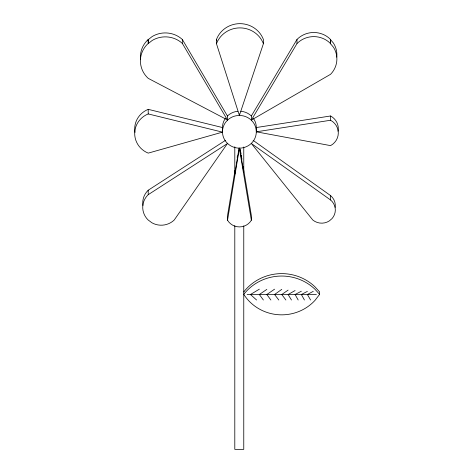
<?xml version="1.0" encoding="UTF-8"?>
<svg xmlns="http://www.w3.org/2000/svg" width="473" height="473" viewBox="0 0 473 473"><rect width="100%" height="100%" fill="white"/><g stroke="black" fill="none" stroke-linecap="round" stroke-linejoin="round"><path stroke-width="0.71" d="M235.022 170.298L227.531 215.605L227.531 220.217A13.699 13.232 0 0 0 239.444 226.91A13.699 13.232 0 0 0 251.352 220.217L251.352 215.605L243.199 166.738M237.156 157.373L237.381 156.013M234.797 173.786L239.036 148.161M227.531 220.217L239.391 148.144M239.391 115.43L263.402 43.711L263.402 39.472A25.004 24.153 0 0 0 239.935 23.65A25.004 24.153 0 0 0 216.468 39.472L216.468 43.711L239.391 115.43L239.391 113.958M251.352 120.237L251.352 115.98L296.985 39.472A23.124 22.337 0 0 1 329.669 38.609L333.477 43.138A23.124 22.337 0 0 1 336.77 57.138M296.985 43.587L251.352 120.095L330.562 74.302A23.124 22.337 0 0 0 333.477 47.253L329.669 42.73A23.124 22.337 0 0 0 296.985 43.587L296.985 39.472M319.618 294.36L315.13 300.231A44.515 42.996 0 0 1 243.766 294.36A47.406 45.792 0 0 1 314.787 289.05L319.618 294.36L319.618 291.936L314.787 286.62A47.406 45.792 0 0 0 243.766 291.936M330.467 39.561L330.562 43.788M281.778 289.352L274.577 294.513L278.804 300.018M288.116 290.097L281.778 294.513L285.893 300.018M274.577 289.174L266.831 294.513L270.893 300.018M266.831 289.387L259.346 294.513L263.384 300.018M142.917 205.471A18.471 17.844 0 0 1 148.215 190.223L225.621 140.262M148.215 194.675L227.424 143.55L174.182 220.057A18.471 17.844 0 0 1 151.868 222.765L148.061 219.91A18.471 17.844 0 0 1 148.215 194.675L148.215 190.223M259.346 289.163L250.465 294.513L256.585 300.018M295.087 290.558L288.116 294.513L291.463 300.018M313.268 291.338L307.397 294.513L310.59 300.018M301.354 291.22L295.087 294.513L298.185 300.018M307.397 291.368L301.354 294.513L304.429 300.018M222.464 132.133L148.215 153.122A21.971 21.226 0 0 1 134.687 133.528A21.971 21.226 0 0 1 148.215 113.934L148.215 109.346L222.464 127.539L222.464 132.133L148.215 113.934M253.256 118.167A16.922 16.348 0 0 1 256.313 127.539L330.562 115.98A15.006 14.497 0 0 1 338.077 131.228M256.313 131.813L330.562 120.254A15.006 14.497 0 0 1 338.313 132.943A15.006 14.497 0 0 1 330.562 145.625L256.313 131.813L256.313 127.539M148.215 43.593L148.215 39.472L148.445 43.41M330.562 39.472L330.467 43.676M247.107 294.513L316.366 294.513M253.144 140.375L330.562 195.58A13.658 13.191 0 0 1 335.209 207.34M330.562 199.978L251.352 143.496L312.789 220.004A13.658 13.191 0 0 0 329.385 220.873L332.04 218.573A13.658 13.191 0 0 0 330.562 199.978L330.562 195.58M148.215 39.472L148.321 43.51M140.582 59.722A24.862 24.017 0 0 1 147.192 40.459L152.223 36.498A24.862 24.017 0 0 1 182.341 39.472L227.424 115.98L227.424 120.237M182.341 43.41L227.424 119.923L148.215 78.347A24.862 24.017 0 0 1 147.192 44.397L152.223 40.442A24.862 24.017 0 0 1 182.341 43.41L182.341 39.472M216.468 39.472L216.888 40.79M240.337 149.563L240.574 150.982M240.81 152.401L241.047 153.82M241.271 155.179L241.502 156.539M241.727 157.899L241.951 159.259M239.746 148.144L243.766 172.267L243.766 146.997M239.391 148.492L251.352 220.217M330.562 115.98L330.562 120.254M243.766 225.863L243.766 449.35L234.797 449.35L234.797 225.645M234.797 146.772L234.797 174.413M222.464 127.539A16.922 16.348 0 0 1 225.526 118.167M227.424 115.98A16.922 16.348 0 0 1 237.919 111.256M240.858 111.256A16.922 16.348 0 0 1 251.352 115.98M134.982 132.393A21.971 21.226 0 0 1 148.215 109.346M216.468 43.711A25.004 24.153 0 0 1 239.935 27.889A25.004 24.153 0 0 1 263.402 43.711M227.424 143.354A16.922 16.348 0 0 0 255.733 136.029A16.922 16.348 0 0 0 235.01 116.009A16.922 16.348 0 0 0 227.424 143.354"/></g></svg>
